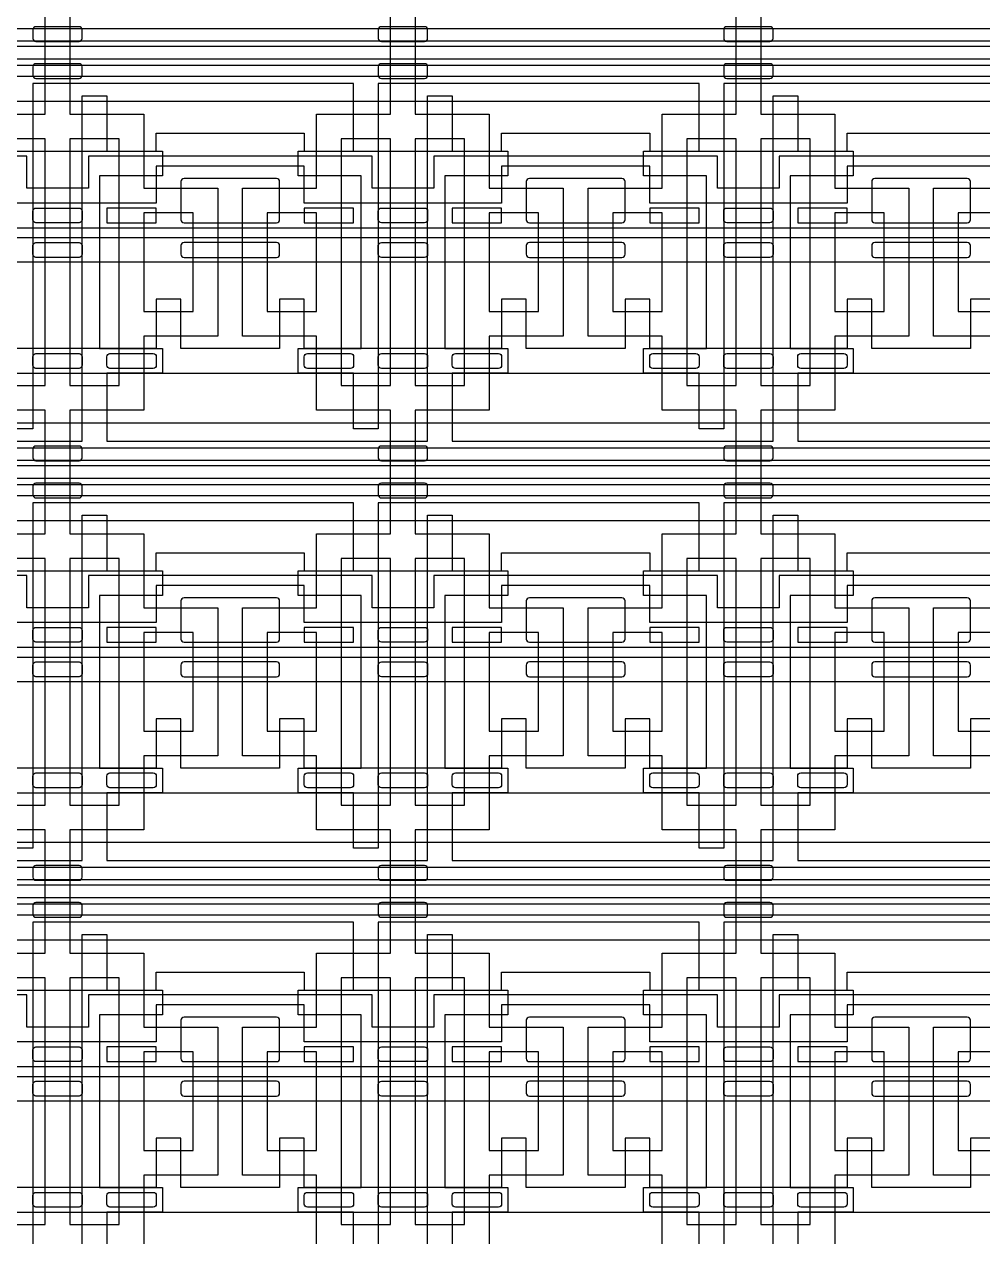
# Model space of a CAD drawing. Extents: x 0 to 194465, y -118660 to 40475.
# Drawn here: x 31877 to 35762, y 13273 to 18188 of the extents above; entities that cross this region are included whole.
import ezdxf

# ---------------------------------------------------------------- set-up
doc = ezdxf.new("R2010")
doc.units = 13
for name, color, linetype in [('Control 1 - Push up', 6, 'Continuous'), ('Control 2 - Push down', 1, 'Continuous'), ('Flow', 5, 'Continuous')]:
    doc.layers.add(name, color=color, linetype=linetype)

msp = doc.modelspace()

# ---------------------------------------------------------------- linework, layer by layer
at = {"layer": 'Control 1 - Push up'}
for points in [[(18462.498876, 16773.1072), (41962.498876, 16773.1072), (41962.498876, 18270.606938), (18462.498876, 18270.606938)], [(18362.498876, 18170.606938), (41862.498876, 18170.606938)], [(18262.498876, 18120.606938), (41762.498876, 18120.606938), (41762.498876, 17223.1072), (18262.498876, 17223.1072)], [(18162.498876, 17323.106938), (41662.498876, 17323.1072), (41662.498876, 18020.606938), (18162.498876, 18020.606938)], [(18062.498876, 17363.106939), (41562.498876, 17363.107199), (41562.498876, 17976.067922), (18062.498876, 17976.067922)], [(17962.498876, 17876.067922), (41462.498876, 17876.067922)], [(27412.498876, 17673.1072), (28212.498876, 17673.1072), (28212.498876, 17746.1072), (28812.498876, 17746.1072), (28812.498876, 17673.1072), (29612.498876, 17673.1072), (29612.498876, 17746.1072), (30212.498876, 17746.1072), (30212.498876, 17673.1072), (31012.498876, 17673.1072), (31012.498876, 17746.1072), (31612.498876, 17746.1072), (31612.498876, 17673.1072), (32412.498876, 17673.1072), (32412.498876, 17746.1072), (33012.498876, 17746.1072), (33012.498876, 17673.1072), (33812.498876, 17673.1072), (33812.498876, 17746.1072), (34412.498876, 17746.1072), (34412.498876, 17673.1072), (35212.498876, 17673.1072), (35212.498876, 17746.1072), (35812.498876, 17746.1072)], [(36087.498876, 17653.1072), (34937.498876, 17653.1072), (34937.498876, 17523.1072), (34687.498876, 17523.1072), (34687.498876, 17653.1072), (33537.498876, 17653.1072), (33537.498876, 17523.1072), (33287.498876, 17523.1072), (33287.498876, 17653.1072), (32137.498876, 17653.1072), (32137.498876, 17523.1072), (31887.498876, 17523.1072), (31887.498876, 17653.1072), (30737.498876, 17653.1072)], [(35812.498876, 17613.1072), (35212.498876, 17613.1072), (35212.498876, 17463.1072), (34412.498876, 17463.1072), (34412.498876, 17613.1072), (33812.498876, 17613.1072), (33812.498876, 17463.1072), (33012.498876, 17463.1072), (33012.498876, 17613.1072), (32412.498876, 17613.1072), (32412.498876, 17463.1072), (31612.498876, 17463.1072), (31612.498876, 17613.1072), (31012.498876, 17613.1072), (31012.498876, 17463.1072), (30212.498876, 17463.1072), (30212.498876, 17613.1072), (29612.498876, 17613.1072), (29612.498876, 17463.1072), (28812.498876, 17463.1072), (28812.498876, 17613.1072), (28212.498876, 17613.1072), (28212.498876, 17463.1072), (27412.498876, 17463.1072)], [(35812.498876, 17073.1072), (35712.498876, 17073.1072), (35712.498876, 16873.1072), (35312.498876, 16873.1072), (35312.498876, 17073.1072), (35212.498876, 17073.1072), (35212.498876, 16873.1072), (34412.498876, 16873.1072), (34412.498876, 17073.1072), (34312.498876, 17073.1072), (34312.498876, 16873.1072), (33912.498876, 16873.1072), (33912.498876, 17073.1072), (33812.498876, 17073.1072), (33812.498876, 16873.1072), (33012.498876, 16873.1072), (33012.498876, 17073.1072), (32912.498876, 17073.1072), (32912.498876, 16873.1072), (32512.498876, 16873.1072), (32512.498876, 17073.1072), (32412.498876, 17073.1072), (32412.498876, 16873.1072), (31612.498876, 16873.1072)], [(18462.498876, 15073.1072), (41962.498876, 15073.1072), (41962.498876, 16570.606938), (18462.498876, 16570.606938)], [(18362.498876, 16470.606938), (41862.498876, 16470.606938)], [(18262.498876, 16420.606938), (41762.498876, 16420.606938), (41762.498876, 15523.1072), (18262.498876, 15523.1072)], [(18162.498876, 15623.106938), (41662.498876, 15623.1072), (41662.498876, 16320.606938), (18162.498876, 16320.606938)], [(18062.498876, 15663.106939), (41562.498876, 15663.107199), (41562.498876, 16276.067922), (18062.498876, 16276.067922)], [(17962.498876, 16176.067922), (41462.498876, 16176.067922)], [(27412.498876, 15973.1072), (28212.498876, 15973.1072), (28212.498876, 16046.1072), (28812.498876, 16046.1072), (28812.498876, 15973.1072), (29612.498876, 15973.1072), (29612.498876, 16046.1072), (30212.498876, 16046.1072), (30212.498876, 15973.1072), (31012.498876, 15973.1072), (31012.498876, 16046.1072), (31612.498876, 16046.1072), (31612.498876, 15973.1072), (32412.498876, 15973.1072), (32412.498876, 16046.1072), (33012.498876, 16046.1072), (33012.498876, 15973.1072), (33812.498876, 15973.1072), (33812.498876, 16046.1072), (34412.498876, 16046.1072), (34412.498876, 15973.1072), (35212.498876, 15973.1072), (35212.498876, 16046.1072), (35812.498876, 16046.1072)], [(36087.498876, 15953.1072), (34937.498876, 15953.1072), (34937.498876, 15823.1072), (34687.498876, 15823.1072), (34687.498876, 15953.1072), (33537.498876, 15953.1072), (33537.498876, 15823.1072), (33287.498876, 15823.1072), (33287.498876, 15953.1072), (32137.498876, 15953.1072), (32137.498876, 15823.1072), (31887.498876, 15823.1072), (31887.498876, 15953.1072), (30737.498876, 15953.1072)], [(35812.498876, 15913.1072), (35212.498876, 15913.1072), (35212.498876, 15763.1072), (34412.498876, 15763.1072), (34412.498876, 15913.1072), (33812.498876, 15913.1072), (33812.498876, 15763.1072), (33012.498876, 15763.1072), (33012.498876, 15913.1072), (32412.498876, 15913.1072), (32412.498876, 15763.1072), (31612.498876, 15763.1072), (31612.498876, 15913.1072), (31012.498876, 15913.1072), (31012.498876, 15763.1072), (30212.498876, 15763.1072), (30212.498876, 15913.1072), (29612.498876, 15913.1072), (29612.498876, 15763.1072), (28812.498876, 15763.1072), (28812.498876, 15913.1072), (28212.498876, 15913.1072), (28212.498876, 15763.1072), (27412.498876, 15763.1072)], [(35812.498876, 15373.1072), (35712.498876, 15373.1072), (35712.498876, 15173.1072), (35312.498876, 15173.1072), (35312.498876, 15373.1072), (35212.498876, 15373.1072), (35212.498876, 15173.1072), (34412.498876, 15173.1072), (34412.498876, 15373.1072), (34312.498876, 15373.1072), (34312.498876, 15173.1072), (33912.498876, 15173.1072), (33912.498876, 15373.1072), (33812.498876, 15373.1072), (33812.498876, 15173.1072), (33012.498876, 15173.1072), (33012.498876, 15373.1072), (32912.498876, 15373.1072), (32912.498876, 15173.1072), (32512.498876, 15173.1072), (32512.498876, 15373.1072), (32412.498876, 15373.1072), (32412.498876, 15173.1072), (31612.498876, 15173.1072)], [(18462.498876, 13373.1072), (41962.498876, 13373.1072), (41962.498876, 14870.606938), (18462.498876, 14870.606938)], [(18362.498876, 14770.606938), (41862.498876, 14770.606938)], [(18262.498876, 14720.606938), (41762.498876, 14720.606938), (41762.498876, 13823.1072), (18262.498876, 13823.1072)], [(18162.498876, 13923.106938), (41662.498876, 13923.1072), (41662.498876, 14620.606938), (18162.498876, 14620.606938)], [(18062.498876, 13963.106939), (41562.498876, 13963.107199), (41562.498876, 14576.067922), (18062.498876, 14576.067922)], [(17962.498876, 14476.067922), (41462.498876, 14476.067922)], [(27412.498876, 14273.1072), (28212.498876, 14273.1072), (28212.498876, 14346.1072), (28812.498876, 14346.1072), (28812.498876, 14273.1072), (29612.498876, 14273.1072), (29612.498876, 14346.1072), (30212.498876, 14346.1072), (30212.498876, 14273.1072), (31012.498876, 14273.1072), (31012.498876, 14346.1072), (31612.498876, 14346.1072), (31612.498876, 14273.1072), (32412.498876, 14273.1072), (32412.498876, 14346.1072), (33012.498876, 14346.1072), (33012.498876, 14273.1072), (33812.498876, 14273.1072), (33812.498876, 14346.1072), (34412.498876, 14346.1072), (34412.498876, 14273.1072), (35212.498876, 14273.1072), (35212.498876, 14346.1072), (35812.498876, 14346.1072)], [(35812.498876, 14213.1072), (35212.498876, 14213.1072), (35212.498876, 14063.1072), (34412.498876, 14063.1072), (34412.498876, 14213.1072), (33812.498876, 14213.1072), (33812.498876, 14063.1072), (33012.498876, 14063.1072), (33012.498876, 14213.1072), (32412.498876, 14213.1072), (32412.498876, 14063.1072), (31612.498876, 14063.1072), (31612.498876, 14213.1072), (31012.498876, 14213.1072), (31012.498876, 14063.1072), (30212.498876, 14063.1072), (30212.498876, 14213.1072), (29612.498876, 14213.1072), (29612.498876, 14063.1072), (28812.498876, 14063.1072), (28812.498876, 14213.1072), (28212.498876, 14213.1072), (28212.498876, 14063.1072), (27412.498876, 14063.1072)], [(36087.498876, 14253.1072), (34937.498876, 14253.1072), (34937.498876, 14123.1072), (34687.498876, 14123.1072), (34687.498876, 14253.1072), (33537.498876, 14253.1072), (33537.498876, 14123.1072), (33287.498876, 14123.1072), (33287.498876, 14253.1072), (32137.498876, 14253.1072), (32137.498876, 14123.1072), (31887.498876, 14123.1072), (31887.498876, 14253.1072), (30737.498876, 14253.1072)], [(35812.498876, 13673.1072), (35712.498876, 13673.1072), (35712.498876, 13473.1072), (35312.498876, 13473.1072), (35312.498876, 13673.1072), (35212.498876, 13673.1072), (35212.498876, 13473.1072), (34412.498876, 13473.1072), (34412.498876, 13673.1072), (34312.498876, 13673.1072), (34312.498876, 13473.1072), (33912.498876, 13473.1072), (33912.498876, 13673.1072), (33812.498876, 13673.1072), (33812.498876, 13473.1072), (33012.498876, 13473.1072), (33012.498876, 13673.1072), (32912.498876, 13673.1072), (32912.498876, 13473.1072), (32512.498876, 13473.1072), (32512.498876, 13673.1072), (32412.498876, 13673.1072), (32412.498876, 13473.1072), (31612.498876, 13473.1072)]]:
    msp.add_lwpolyline(points, dxfattribs=at)
for points in [[(32912.498876, 17550.6072, 0.414214), (32899.998876, 17563.1072), (32524.998876, 17563.1072, 0.414214), (32512.498876, 17550.6072), (32512.498876, 17395.6072, 0.414214), (32524.998876, 17383.1072), (32899.998876, 17383.1072, 0.414214), (32912.498876, 17395.6072)], [(34312.498876, 17550.6072, 0.414214), (34299.998876, 17563.1072), (33924.998876, 17563.1072, 0.414214), (33912.498876, 17550.6072), (33912.498876, 17395.6072, 0.414214), (33924.998876, 17383.1072), (34299.998876, 17383.1072, 0.414214), (34312.498876, 17395.6072)], [(35712.498876, 17550.6072, 0.414214), (35699.998876, 17563.1072), (35324.998876, 17563.1072, 0.414214), (35312.498876, 17550.6072), (35312.498876, 17395.6072, 0.414214), (35324.998876, 17383.1072), (35699.998876, 17383.1072, 0.414214), (35712.498876, 17395.6072)], [(31924.998876, 17383.1072, -0.414214), (31912.498876, 17395.6072), (31912.498876, 17430.6072, -0.414214), (31924.998876, 17443.1072), (32099.998876, 17443.1072, -0.414214), (32112.498876, 17430.6072), (32112.498876, 17395.6072, -0.414214), (32099.998876, 17383.1072)], [(33324.998876, 17383.1072, -0.414214), (33312.498876, 17395.6072), (33312.498876, 17430.6072, -0.414214), (33324.998876, 17443.1072), (33499.998876, 17443.1072, -0.414214), (33512.498876, 17430.6072), (33512.498876, 17395.6072, -0.414214), (33499.998876, 17383.1072)], [(34724.998876, 17383.1072, -0.414214), (34712.498876, 17395.6072), (34712.498876, 17430.6072, -0.414214), (34724.998876, 17443.1072), (34899.998876, 17443.1072, -0.414214), (34912.498876, 17430.6072), (34912.498876, 17395.6072, -0.414214), (34899.998876, 17383.1072)], [(31924.998876, 17243.1072, -0.414214), (31912.498876, 17255.6072), (31912.498876, 17290.6072, -0.414214), (31924.998876, 17303.1072), (32099.998876, 17303.1072, -0.414214), (32112.498876, 17290.6072), (32112.498876, 17255.6072, -0.414214), (32099.998876, 17243.1072)], [(32524.998876, 17243.1072), (32899.998876, 17243.1072, 0.414214), (32912.498876, 17255.6072), (32912.498876, 17290.6072, 0.414214), (32899.998876, 17303.1072), (32524.998876, 17303.1072, 0.414214), (32512.498876, 17290.6072), (32512.498876, 17255.6072, 0.414214)], [(33324.998876, 17243.1072, -0.414214), (33312.498876, 17255.6072), (33312.498876, 17290.6072, -0.414214), (33324.998876, 17303.1072), (33499.998876, 17303.1072, -0.414214), (33512.498876, 17290.6072), (33512.498876, 17255.6072, -0.414214), (33499.998876, 17243.1072)], [(33924.998876, 17243.1072), (34299.998876, 17243.1072, 0.414214), (34312.498876, 17255.6072), (34312.498876, 17290.6072, 0.414214), (34299.998876, 17303.1072), (33924.998876, 17303.1072, 0.414214), (33912.498876, 17290.6072), (33912.498876, 17255.6072, 0.414214)], [(34724.998876, 17243.1072, -0.414214), (34712.498876, 17255.6072), (34712.498876, 17290.6072, -0.414214), (34724.998876, 17303.1072), (34899.998876, 17303.1072, -0.414214), (34912.498876, 17290.6072), (34912.498876, 17255.6072, -0.414214), (34899.998876, 17243.1072)], [(35324.998876, 17243.1072), (35699.998876, 17243.1072, 0.414214), (35712.498876, 17255.6072), (35712.498876, 17290.6072, 0.414214), (35699.998876, 17303.1072), (35324.998876, 17303.1072, 0.414214), (35312.498876, 17290.6072), (35312.498876, 17255.6072, 0.414214)], [(31924.998876, 16793.1072, -0.414214), (31912.498876, 16805.6072), (31912.498876, 16840.6072, -0.414214), (31924.998876, 16853.1072), (32099.998876, 16853.1072, -0.414214), (32112.498876, 16840.6072), (32112.498876, 16805.6072, -0.414214), (32099.998876, 16793.1072)], [(32224.998876, 16793.1072, -0.414214), (32212.498876, 16805.6072), (32212.498876, 16840.6072, -0.414214), (32224.998876, 16853.1072), (32399.998876, 16853.1072, -0.414214), (32412.498876, 16840.6072), (32412.498876, 16805.6072, -0.414214), (32399.998876, 16793.1072)], [(33024.998876, 16793.1072, -0.414214), (33012.498876, 16805.6072), (33012.498876, 16840.6072, -0.414214), (33024.998876, 16853.1072), (33199.998876, 16853.1072, -0.414214), (33212.498876, 16840.6072), (33212.498876, 16805.6072, -0.414214), (33199.998876, 16793.1072)], [(33324.998876, 16793.1072, -0.414214), (33312.498876, 16805.6072), (33312.498876, 16840.6072, -0.414214), (33324.998876, 16853.1072), (33499.998876, 16853.1072, -0.414214), (33512.498876, 16840.6072), (33512.498876, 16805.6072, -0.414214), (33499.998876, 16793.1072)], [(33624.998876, 16793.1072, -0.414214), (33612.498876, 16805.6072), (33612.498876, 16840.6072, -0.414214), (33624.998876, 16853.1072), (33799.998876, 16853.1072, -0.414214), (33812.498876, 16840.6072), (33812.498876, 16805.6072, -0.414214), (33799.998876, 16793.1072)], [(34424.998876, 16793.1072, -0.414214), (34412.498876, 16805.6072), (34412.498876, 16840.6072, -0.414214), (34424.998876, 16853.1072), (34599.998876, 16853.1072, -0.414214), (34612.498876, 16840.6072), (34612.498876, 16805.6072, -0.414214), (34599.998876, 16793.1072)], [(34724.998876, 16793.1072, -0.414214), (34712.498876, 16805.6072), (34712.498876, 16840.6072, -0.414214), (34724.998876, 16853.1072), (34899.998876, 16853.1072, -0.414214), (34912.498876, 16840.6072), (34912.498876, 16805.6072, -0.414214), (34899.998876, 16793.1072)], [(35024.998876, 16793.1072, -0.414214), (35012.498876, 16805.6072), (35012.498876, 16840.6072, -0.414214), (35024.998876, 16853.1072), (35199.998876, 16853.1072, -0.414214), (35212.498876, 16840.6072), (35212.498876, 16805.6072, -0.414214), (35199.998876, 16793.1072)], [(32912.498876, 15850.6072, 0.414214), (32899.998876, 15863.1072), (32524.998876, 15863.1072, 0.414214), (32512.498876, 15850.6072), (32512.498876, 15695.6072, 0.414214), (32524.998876, 15683.1072), (32899.998876, 15683.1072, 0.414214), (32912.498876, 15695.6072)], [(34312.498876, 15850.6072, 0.414214), (34299.998876, 15863.1072), (33924.998876, 15863.1072, 0.414214), (33912.498876, 15850.6072), (33912.498876, 15695.6072, 0.414214), (33924.998876, 15683.1072), (34299.998876, 15683.1072, 0.414214), (34312.498876, 15695.6072)], [(35712.498876, 15850.6072, 0.414214), (35699.998876, 15863.1072), (35324.998876, 15863.1072, 0.414214), (35312.498876, 15850.6072), (35312.498876, 15695.6072, 0.414214), (35324.998876, 15683.1072), (35699.998876, 15683.1072, 0.414214), (35712.498876, 15695.6072)], [(31924.998876, 15683.1072, -0.414214), (31912.498876, 15695.6072), (31912.498876, 15730.6072, -0.414214), (31924.998876, 15743.1072), (32099.998876, 15743.1072, -0.414214), (32112.498876, 15730.6072), (32112.498876, 15695.6072, -0.414214), (32099.998876, 15683.1072)], [(33324.998876, 15683.1072, -0.414214), (33312.498876, 15695.6072), (33312.498876, 15730.6072, -0.414214), (33324.998876, 15743.1072), (33499.998876, 15743.1072, -0.414214), (33512.498876, 15730.6072), (33512.498876, 15695.6072, -0.414214), (33499.998876, 15683.1072)], [(34724.998876, 15683.1072, -0.414214), (34712.498876, 15695.6072), (34712.498876, 15730.6072, -0.414214), (34724.998876, 15743.1072), (34899.998876, 15743.1072, -0.414214), (34912.498876, 15730.6072), (34912.498876, 15695.6072, -0.414214), (34899.998876, 15683.1072)], [(31924.998876, 15543.1072, -0.414214), (31912.498876, 15555.6072), (31912.498876, 15590.6072, -0.414214), (31924.998876, 15603.1072), (32099.998876, 15603.1072, -0.414214), (32112.498876, 15590.6072), (32112.498876, 15555.6072, -0.414214), (32099.998876, 15543.1072)], [(32524.998876, 15543.1072), (32899.998876, 15543.1072, 0.414214), (32912.498876, 15555.6072), (32912.498876, 15590.6072, 0.414214), (32899.998876, 15603.1072), (32524.998876, 15603.1072, 0.414214), (32512.498876, 15590.6072), (32512.498876, 15555.6072, 0.414214)], [(33324.998876, 15543.1072, -0.414214), (33312.498876, 15555.6072), (33312.498876, 15590.6072, -0.414214), (33324.998876, 15603.1072), (33499.998876, 15603.1072, -0.414214), (33512.498876, 15590.6072), (33512.498876, 15555.6072, -0.414214), (33499.998876, 15543.1072)], [(33924.998876, 15543.1072), (34299.998876, 15543.1072, 0.414214), (34312.498876, 15555.6072), (34312.498876, 15590.6072, 0.414214), (34299.998876, 15603.1072), (33924.998876, 15603.1072, 0.414214), (33912.498876, 15590.6072), (33912.498876, 15555.6072, 0.414214)], [(34724.998876, 15543.1072, -0.414214), (34712.498876, 15555.6072), (34712.498876, 15590.6072, -0.414214), (34724.998876, 15603.1072), (34899.998876, 15603.1072, -0.414214), (34912.498876, 15590.6072), (34912.498876, 15555.6072, -0.414214), (34899.998876, 15543.1072)], [(35324.998876, 15543.1072), (35699.998876, 15543.1072, 0.414214), (35712.498876, 15555.6072), (35712.498876, 15590.6072, 0.414214), (35699.998876, 15603.1072), (35324.998876, 15603.1072, 0.414214), (35312.498876, 15590.6072), (35312.498876, 15555.6072, 0.414214)], [(31924.998876, 15093.1072, -0.414214), (31912.498876, 15105.6072), (31912.498876, 15140.6072, -0.414214), (31924.998876, 15153.1072), (32099.998876, 15153.1072, -0.414214), (32112.498876, 15140.6072), (32112.498876, 15105.6072, -0.414214), (32099.998876, 15093.1072)], [(32224.998876, 15093.1072, -0.414214), (32212.498876, 15105.6072), (32212.498876, 15140.6072, -0.414214), (32224.998876, 15153.1072), (32399.998876, 15153.1072, -0.414214), (32412.498876, 15140.6072), (32412.498876, 15105.6072, -0.414214), (32399.998876, 15093.1072)], [(33024.998876, 15093.1072, -0.414214), (33012.498876, 15105.6072), (33012.498876, 15140.6072, -0.414214), (33024.998876, 15153.1072), (33199.998876, 15153.1072, -0.414214), (33212.498876, 15140.6072), (33212.498876, 15105.6072, -0.414214), (33199.998876, 15093.1072)], [(33324.998876, 15093.1072, -0.414214), (33312.498876, 15105.6072), (33312.498876, 15140.6072, -0.414214), (33324.998876, 15153.1072), (33499.998876, 15153.1072, -0.414214), (33512.498876, 15140.6072), (33512.498876, 15105.6072, -0.414214), (33499.998876, 15093.1072)], [(33624.998876, 15093.1072, -0.414214), (33612.498876, 15105.6072), (33612.498876, 15140.6072, -0.414214), (33624.998876, 15153.1072), (33799.998876, 15153.1072, -0.414214), (33812.498876, 15140.6072), (33812.498876, 15105.6072, -0.414214), (33799.998876, 15093.1072)], [(34424.998876, 15093.1072, -0.414214), (34412.498876, 15105.6072), (34412.498876, 15140.6072, -0.414214), (34424.998876, 15153.1072), (34599.998876, 15153.1072, -0.414214), (34612.498876, 15140.6072), (34612.498876, 15105.6072, -0.414214), (34599.998876, 15093.1072)], [(34724.998876, 15093.1072, -0.414214), (34712.498876, 15105.6072), (34712.498876, 15140.6072, -0.414214), (34724.998876, 15153.1072), (34899.998876, 15153.1072, -0.414214), (34912.498876, 15140.6072), (34912.498876, 15105.6072, -0.414214), (34899.998876, 15093.1072)], [(35024.998876, 15093.1072, -0.414214), (35012.498876, 15105.6072), (35012.498876, 15140.6072, -0.414214), (35024.998876, 15153.1072), (35199.998876, 15153.1072, -0.414214), (35212.498876, 15140.6072), (35212.498876, 15105.6072, -0.414214), (35199.998876, 15093.1072)], [(32912.498876, 14150.6072, 0.414214), (32899.998876, 14163.1072), (32524.998876, 14163.1072, 0.414214), (32512.498876, 14150.6072), (32512.498876, 13995.6072, 0.414214), (32524.998876, 13983.1072), (32899.998876, 13983.1072, 0.414214), (32912.498876, 13995.6072)], [(34312.498876, 14150.6072, 0.414214), (34299.998876, 14163.1072), (33924.998876, 14163.1072, 0.414214), (33912.498876, 14150.6072), (33912.498876, 13995.6072, 0.414214), (33924.998876, 13983.1072), (34299.998876, 13983.1072, 0.414214), (34312.498876, 13995.6072)], [(35712.498876, 14150.6072, 0.414214), (35699.998876, 14163.1072), (35324.998876, 14163.1072, 0.414214), (35312.498876, 14150.6072), (35312.498876, 13995.6072, 0.414214), (35324.998876, 13983.1072), (35699.998876, 13983.1072, 0.414214), (35712.498876, 13995.6072)], [(31924.998876, 13983.1072, -0.414214), (31912.498876, 13995.6072), (31912.498876, 14030.6072, -0.414214), (31924.998876, 14043.1072), (32099.998876, 14043.1072, -0.414214), (32112.498876, 14030.6072), (32112.498876, 13995.6072, -0.414214), (32099.998876, 13983.1072)], [(33324.998876, 13983.1072, -0.414214), (33312.498876, 13995.6072), (33312.498876, 14030.6072, -0.414214), (33324.998876, 14043.1072), (33499.998876, 14043.1072, -0.414214), (33512.498876, 14030.6072), (33512.498876, 13995.6072, -0.414214), (33499.998876, 13983.1072)], [(34724.998876, 13983.1072, -0.414214), (34712.498876, 13995.6072), (34712.498876, 14030.6072, -0.414214), (34724.998876, 14043.1072), (34899.998876, 14043.1072, -0.414214), (34912.498876, 14030.6072), (34912.498876, 13995.6072, -0.414214), (34899.998876, 13983.1072)], [(31924.998876, 13843.1072, -0.414214), (31912.498876, 13855.6072), (31912.498876, 13890.6072, -0.414214), (31924.998876, 13903.1072), (32099.998876, 13903.1072, -0.414214), (32112.498876, 13890.6072), (32112.498876, 13855.6072, -0.414214), (32099.998876, 13843.1072)], [(32524.998876, 13843.1072), (32899.998876, 13843.1072, 0.414214), (32912.498876, 13855.6072), (32912.498876, 13890.6072, 0.414214), (32899.998876, 13903.1072), (32524.998876, 13903.1072, 0.414214), (32512.498876, 13890.6072), (32512.498876, 13855.6072, 0.414214)], [(33324.998876, 13843.1072, -0.414214), (33312.498876, 13855.6072), (33312.498876, 13890.6072, -0.414214), (33324.998876, 13903.1072), (33499.998876, 13903.1072, -0.414214), (33512.498876, 13890.6072), (33512.498876, 13855.6072, -0.414214), (33499.998876, 13843.1072)], [(33924.998876, 13843.1072), (34299.998876, 13843.1072, 0.414214), (34312.498876, 13855.6072), (34312.498876, 13890.6072, 0.414214), (34299.998876, 13903.1072), (33924.998876, 13903.1072, 0.414214), (33912.498876, 13890.6072), (33912.498876, 13855.6072, 0.414214)], [(34724.998876, 13843.1072, -0.414214), (34712.498876, 13855.6072), (34712.498876, 13890.6072, -0.414214), (34724.998876, 13903.1072), (34899.998876, 13903.1072, -0.414214), (34912.498876, 13890.6072), (34912.498876, 13855.6072, -0.414214), (34899.998876, 13843.1072)], [(35324.998876, 13843.1072), (35699.998876, 13843.1072, 0.414214), (35712.498876, 13855.6072), (35712.498876, 13890.6072, 0.414214), (35699.998876, 13903.1072), (35324.998876, 13903.1072, 0.414214), (35312.498876, 13890.6072), (35312.498876, 13855.6072, 0.414214)], [(31924.998876, 13393.1072, -0.414214), (31912.498876, 13405.6072), (31912.498876, 13440.6072, -0.414214), (31924.998876, 13453.1072), (32099.998876, 13453.1072, -0.414214), (32112.498876, 13440.6072), (32112.498876, 13405.6072, -0.414214), (32099.998876, 13393.1072)], [(32224.998876, 13393.1072, -0.414214), (32212.498876, 13405.6072), (32212.498876, 13440.6072, -0.414214), (32224.998876, 13453.1072), (32399.998876, 13453.1072, -0.414214), (32412.498876, 13440.6072), (32412.498876, 13405.6072, -0.414214), (32399.998876, 13393.1072)], [(33024.998876, 13393.1072, -0.414214), (33012.498876, 13405.6072), (33012.498876, 13440.6072, -0.414214), (33024.998876, 13453.1072), (33199.998876, 13453.1072, -0.414214), (33212.498876, 13440.6072), (33212.498876, 13405.6072, -0.414214), (33199.998876, 13393.1072)], [(33324.998876, 13393.1072, -0.414214), (33312.498876, 13405.6072), (33312.498876, 13440.6072, -0.414214), (33324.998876, 13453.1072), (33499.998876, 13453.1072, -0.414214), (33512.498876, 13440.6072), (33512.498876, 13405.6072, -0.414214), (33499.998876, 13393.1072)], [(33624.998876, 13393.1072, -0.414214), (33612.498876, 13405.6072), (33612.498876, 13440.6072, -0.414214), (33624.998876, 13453.1072), (33799.998876, 13453.1072, -0.414214), (33812.498876, 13440.6072), (33812.498876, 13405.6072, -0.414214), (33799.998876, 13393.1072)], [(34424.998876, 13393.1072, -0.414214), (34412.498876, 13405.6072), (34412.498876, 13440.6072, -0.414214), (34424.998876, 13453.1072), (34599.998876, 13453.1072, -0.414214), (34612.498876, 13440.6072), (34612.498876, 13405.6072, -0.414214), (34599.998876, 13393.1072)], [(34724.998876, 13393.1072, -0.414214), (34712.498876, 13405.6072), (34712.498876, 13440.6072, -0.414214), (34724.998876, 13453.1072), (34899.998876, 13453.1072, -0.414214), (34912.498876, 13440.6072), (34912.498876, 13405.6072, -0.414214), (34899.998876, 13393.1072)], [(35024.998876, 13393.1072, -0.414214), (35012.498876, 13405.6072), (35012.498876, 13440.6072, -0.414214), (35024.998876, 13453.1072), (35199.998876, 13453.1072, -0.414214), (35212.498876, 13440.6072), (35212.498876, 13405.6072, -0.414214), (35199.998876, 13393.1072)]]:
    msp.add_lwpolyline(points, format="xyb", close=True, dxfattribs=at)
for points in [[(32412.498876, 17443.1072), (32212.498876, 17443.1072), (32212.498876, 17383.1072), (32412.498876, 17383.1072)], [(33212.498876, 17443.1072), (33012.498876, 17443.1072), (33012.498876, 17383.1072), (33212.498876, 17383.1072)], [(33812.498876, 17443.1072), (33612.498876, 17443.1072), (33612.498876, 17383.1072), (33812.498876, 17383.1072)], [(34612.498876, 17443.1072), (34412.498876, 17443.1072), (34412.498876, 17383.1072), (34612.498876, 17383.1072)], [(35212.498876, 17443.1072), (35012.498876, 17443.1072), (35012.498876, 17383.1072), (35212.498876, 17383.1072)], [(32412.498876, 15743.1072), (32212.498876, 15743.1072), (32212.498876, 15683.1072), (32412.498876, 15683.1072)], [(33212.498876, 15743.1072), (33012.498876, 15743.1072), (33012.498876, 15683.1072), (33212.498876, 15683.1072)], [(33812.498876, 15743.1072), (33612.498876, 15743.1072), (33612.498876, 15683.1072), (33812.498876, 15683.1072)], [(34612.498876, 15743.1072), (34412.498876, 15743.1072), (34412.498876, 15683.1072), (34612.498876, 15683.1072)], [(35212.498876, 15743.1072), (35012.498876, 15743.1072), (35012.498876, 15683.1072), (35212.498876, 15683.1072)], [(32412.498876, 14043.1072), (32212.498876, 14043.1072), (32212.498876, 13983.1072), (32412.498876, 13983.1072)], [(33212.498876, 14043.1072), (33012.498876, 14043.1072), (33012.498876, 13983.1072), (33212.498876, 13983.1072)], [(33812.498876, 14043.1072), (33612.498876, 14043.1072), (33612.498876, 13983.1072), (33812.498876, 13983.1072)], [(34612.498876, 14043.1072), (34412.498876, 14043.1072), (34412.498876, 13983.1072), (34612.498876, 13983.1072)], [(35212.498876, 14043.1072), (35012.498876, 14043.1072), (35012.498876, 13983.1072), (35212.498876, 13983.1072)]]:
    msp.add_lwpolyline(points, close=True, dxfattribs=at)
at = {"layer": 'Control 2 - Push down'}
for points in [[(32099.998876, 18178.1072), (31924.998876, 18178.1072, 0.414214), (31912.498876, 18165.6072), (31912.498876, 18130.6072, 0.414214), (31924.998876, 18118.1072), (32099.998876, 18118.1072, 0.414214), (32112.498876, 18130.6072), (32112.498876, 18165.6072, 0.414214)], [(33499.998876, 18178.1072), (33324.998876, 18178.1072, 0.414214), (33312.498876, 18165.6072), (33312.498876, 18130.6072, 0.414214), (33324.998876, 18118.1072), (33499.998876, 18118.1072, 0.414214), (33512.498876, 18130.6072), (33512.498876, 18165.6072, 0.414214)], [(34899.998876, 18178.1072), (34724.998876, 18178.1072, 0.414214), (34712.498876, 18165.6072), (34712.498876, 18130.6072, 0.414214), (34724.998876, 18118.1072), (34899.998876, 18118.1072, 0.414214), (34912.498876, 18130.6072), (34912.498876, 18165.6072, 0.414214)], [(32099.998876, 18028.1072), (31924.998876, 18028.1072, 0.414214), (31912.498876, 18015.6072), (31912.498876, 17980.6072, 0.414214), (31924.998876, 17968.1072), (32099.998876, 17968.1072, 0.414214), (32112.498876, 17980.6072), (32112.498876, 18015.6072, 0.414214)], [(33499.998876, 18028.1072), (33324.998876, 18028.1072, 0.414214), (33312.498876, 18015.6072), (33312.498876, 17980.6072, 0.414214), (33324.998876, 17968.1072), (33499.998876, 17968.1072, 0.414214), (33512.498876, 17980.6072), (33512.498876, 18015.6072, 0.414214)], [(34899.998876, 18028.1072), (34724.998876, 18028.1072, 0.414214), (34712.498876, 18015.6072), (34712.498876, 17980.6072, 0.414214), (34724.998876, 17968.1072), (34899.998876, 17968.1072, 0.414214), (34912.498876, 17980.6072), (34912.498876, 18015.6072, 0.414214)], [(32099.998876, 16478.1072), (31924.998876, 16478.1072, 0.414214), (31912.498876, 16465.6072), (31912.498876, 16430.6072, 0.414214), (31924.998876, 16418.1072), (32099.998876, 16418.1072, 0.414214), (32112.498876, 16430.6072), (32112.498876, 16465.6072, 0.414214)], [(33499.998876, 16478.1072), (33324.998876, 16478.1072, 0.414214), (33312.498876, 16465.6072), (33312.498876, 16430.6072, 0.414214), (33324.998876, 16418.1072), (33499.998876, 16418.1072, 0.414214), (33512.498876, 16430.6072), (33512.498876, 16465.6072, 0.414214)], [(34899.998876, 16478.1072), (34724.998876, 16478.1072, 0.414214), (34712.498876, 16465.6072), (34712.498876, 16430.6072, 0.414214), (34724.998876, 16418.1072), (34899.998876, 16418.1072, 0.414214), (34912.498876, 16430.6072), (34912.498876, 16465.6072, 0.414214)], [(32099.998876, 16328.1072), (31924.998876, 16328.1072, 0.414214), (31912.498876, 16315.6072), (31912.498876, 16280.6072, 0.414214), (31924.998876, 16268.1072), (32099.998876, 16268.1072, 0.414214), (32112.498876, 16280.6072), (32112.498876, 16315.6072, 0.414214)], [(33499.998876, 16328.1072), (33324.998876, 16328.1072, 0.414214), (33312.498876, 16315.6072), (33312.498876, 16280.6072, 0.414214), (33324.998876, 16268.1072), (33499.998876, 16268.1072, 0.414214), (33512.498876, 16280.6072), (33512.498876, 16315.6072, 0.414214)], [(34899.998876, 16328.1072), (34724.998876, 16328.1072, 0.414214), (34712.498876, 16315.6072), (34712.498876, 16280.6072, 0.414214), (34724.998876, 16268.1072), (34899.998876, 16268.1072, 0.414214), (34912.498876, 16280.6072), (34912.498876, 16315.6072, 0.414214)], [(32099.998876, 14778.1072), (31924.998876, 14778.1072, 0.414214), (31912.498876, 14765.6072), (31912.498876, 14730.6072, 0.414214), (31924.998876, 14718.1072), (32099.998876, 14718.1072, 0.414214), (32112.498876, 14730.6072), (32112.498876, 14765.6072, 0.414214)], [(33499.998876, 14778.1072), (33324.998876, 14778.1072, 0.414214), (33312.498876, 14765.6072), (33312.498876, 14730.6072, 0.414214), (33324.998876, 14718.1072), (33499.998876, 14718.1072, 0.414214), (33512.498876, 14730.6072), (33512.498876, 14765.6072, 0.414214)], [(34899.998876, 14778.1072), (34724.998876, 14778.1072, 0.414214), (34712.498876, 14765.6072), (34712.498876, 14730.6072, 0.414214), (34724.998876, 14718.1072), (34899.998876, 14718.1072, 0.414214), (34912.498876, 14730.6072), (34912.498876, 14765.6072, 0.414214)], [(32099.998876, 14628.1072), (31924.998876, 14628.1072, 0.414214), (31912.498876, 14615.6072), (31912.498876, 14580.6072, 0.414214), (31924.998876, 14568.1072), (32099.998876, 14568.1072, 0.414214), (32112.498876, 14580.6072), (32112.498876, 14615.6072, 0.414214)], [(33499.998876, 14628.1072), (33324.998876, 14628.1072, 0.414214), (33312.498876, 14615.6072), (33312.498876, 14580.6072, 0.414214), (33324.998876, 14568.1072), (33499.998876, 14568.1072, 0.414214), (33512.498876, 14580.6072), (33512.498876, 14615.6072, 0.414214)], [(34899.998876, 14628.1072), (34724.998876, 14628.1072, 0.414214), (34712.498876, 14615.6072), (34712.498876, 14580.6072, 0.414214), (34724.998876, 14568.1072), (34899.998876, 14568.1072, 0.414214), (34912.498876, 14580.6072), (34912.498876, 14615.6072, 0.414214)]]:
    msp.add_lwpolyline(points, format="xyb", close=True, dxfattribs=at)
for points in [[(44962.498876, 18098.1072), (19512.498876, 18098.1072)], [(19212.498876, 18048.1072), (44962.498876, 18048.1072)], [(36012.498876, 17948.1072), (34712.498876, 17948.1072), (34712.498876, 16548.1072), (34612.498876, 16548.1072), (34612.498876, 16773.1072), (34387.498876, 16773.1072), (34387.498876, 16873.1072), (34642.498876, 16873.1072), (34642.498876, 17573.1072), (34387.498876, 17573.1072), (34387.498876, 17673.1072), (34612.498876, 17673.1072), (34612.498876, 17948.1072), (33312.498876, 17948.1072), (33312.498876, 16548.1072), (33212.498876, 16548.1072), (33212.498876, 16773.1072), (32987.498876, 16773.1072), (32987.498876, 16873.1072), (33242.498876, 16873.1072), (33242.498876, 17573.1072), (32987.498876, 17573.1072), (32987.498876, 17673.1072), (33212.498876, 17673.1072), (33212.498876, 17948.1072), (31912.498876, 17948.1072), (31912.498876, 16548.1072), (31812.498876, 16548.1072)], [(30812.498876, 16498.1072), (32112.498876, 16498.1072), (32112.498876, 17898.1072), (32212.498876, 17898.1072), (32212.498876, 17673.1072), (32437.498876, 17673.1072), (32437.498876, 17573.1072), (32182.498876, 17573.1072), (32182.498876, 16873.1072), (32437.498876, 16873.1072), (32437.498876, 16773.1072), (32212.498876, 16773.1072), (32212.498876, 16498.1072), (33512.498876, 16498.1072), (33512.498876, 17898.1072), (33612.498876, 17898.1072), (33612.498876, 17673.1072), (33837.498876, 17673.1072), (33837.498876, 17573.1072), (33582.498876, 17573.1072), (33582.498876, 16873.1072), (33837.498876, 16873.1072), (33837.498876, 16773.1072), (33612.498876, 16773.1072), (33612.498876, 16498.1072), (34912.498876, 16498.1072), (34912.498876, 17898.1072), (35012.498876, 17898.1072), (35012.498876, 17673.1072), (35237.498876, 17673.1072), (35237.498876, 17573.1072), (34982.498876, 17573.1072), (34982.498876, 16873.1072), (35237.498876, 16873.1072), (35237.498876, 16773.1072), (35012.498876, 16773.1072), (35012.498876, 16498.1072), (36312.498876, 16498.1072)], [(44962.498876, 16398.1072), (19512.498876, 16398.1072)], [(19212.498876, 16348.1072), (44962.498876, 16348.1072)], [(36012.498876, 16248.1072), (34712.498876, 16248.1072), (34712.498876, 14848.1072), (34612.498876, 14848.1072), (34612.498876, 15073.1072), (34387.498876, 15073.1072), (34387.498876, 15173.1072), (34642.498876, 15173.1072), (34642.498876, 15873.1072), (34387.498876, 15873.1072), (34387.498876, 15973.1072), (34612.498876, 15973.1072), (34612.498876, 16248.1072), (33312.498876, 16248.1072), (33312.498876, 14848.1072), (33212.498876, 14848.1072), (33212.498876, 15073.1072), (32987.498876, 15073.1072), (32987.498876, 15173.1072), (33242.498876, 15173.1072), (33242.498876, 15873.1072), (32987.498876, 15873.1072), (32987.498876, 15973.1072), (33212.498876, 15973.1072), (33212.498876, 16248.1072), (31912.498876, 16248.1072), (31912.498876, 14848.1072), (31812.498876, 14848.1072)], [(30812.498876, 14798.1072), (32112.498876, 14798.1072), (32112.498876, 16198.1072), (32212.498876, 16198.1072), (32212.498876, 15973.1072), (32437.498876, 15973.1072), (32437.498876, 15873.1072), (32182.498876, 15873.1072), (32182.498876, 15173.1072), (32437.498876, 15173.1072), (32437.498876, 15073.1072), (32212.498876, 15073.1072), (32212.498876, 14798.1072), (33512.498876, 14798.1072), (33512.498876, 16198.1072), (33612.498876, 16198.1072), (33612.498876, 15973.1072), (33837.498876, 15973.1072), (33837.498876, 15873.1072), (33582.498876, 15873.1072), (33582.498876, 15173.1072), (33837.498876, 15173.1072), (33837.498876, 15073.1072), (33612.498876, 15073.1072), (33612.498876, 14798.1072), (34912.498876, 14798.1072), (34912.498876, 16198.1072), (35012.498876, 16198.1072), (35012.498876, 15973.1072), (35237.498876, 15973.1072), (35237.498876, 15873.1072), (34982.498876, 15873.1072), (34982.498876, 15173.1072), (35237.498876, 15173.1072), (35237.498876, 15073.1072), (35012.498876, 15073.1072), (35012.498876, 14798.1072), (36312.498876, 14798.1072)], [(44962.498876, 14698.1072), (19512.498876, 14698.1072)], [(19212.498876, 14648.1072), (44962.498876, 14648.1072)], [(33212.498876, 13148.1072), (33212.498876, 13373.1072), (32987.498876, 13373.1072), (32987.498876, 13473.1072), (33242.498876, 13473.1072), (33242.498876, 14173.1072), (32987.498876, 14173.1072), (32987.498876, 14273.1072), (33212.498876, 14273.1072), (33212.498876, 14548.1072), (31912.498876, 14548.1072), (31912.498876, 13148.1072)], [(34612.498876, 13148.1072), (34612.498876, 13373.1072), (34387.498876, 13373.1072), (34387.498876, 13473.1072), (34642.498876, 13473.1072), (34642.498876, 14173.1072), (34387.498876, 14173.1072), (34387.498876, 14273.1072), (34612.498876, 14273.1072), (34612.498876, 14548.1072), (33312.498876, 14548.1072), (33312.498876, 13148.1072)], [(36012.498876, 14548.1072), (34712.498876, 14548.1072), (34712.498876, 13148.1072)], [(32112.498876, 13098.1072), (32112.498876, 14498.1072), (32212.498876, 14498.1072), (32212.498876, 14273.1072), (32437.498876, 14273.1072), (32437.498876, 14173.1072), (32182.498876, 14173.1072), (32182.498876, 13473.1072), (32437.498876, 13473.1072), (32437.498876, 13373.1072), (32212.498876, 13373.1072), (32212.498876, 13098.1072)], [(33512.498876, 13098.1072), (33512.498876, 14498.1072), (33612.498876, 14498.1072), (33612.498876, 14273.1072), (33837.498876, 14273.1072), (33837.498876, 14173.1072), (33582.498876, 14173.1072), (33582.498876, 13473.1072), (33837.498876, 13473.1072), (33837.498876, 13373.1072), (33612.498876, 13373.1072), (33612.498876, 13098.1072)], [(34912.498876, 13098.1072), (34912.498876, 14498.1072), (35012.498876, 14498.1072), (35012.498876, 14273.1072), (35237.498876, 14273.1072), (35237.498876, 14173.1072), (34982.498876, 14173.1072), (34982.498876, 13473.1072), (35237.498876, 13473.1072), (35237.498876, 13373.1072), (35012.498876, 13373.1072), (35012.498876, 13098.1072)]]:
    msp.add_lwpolyline(points, dxfattribs=at)
at = {"layer": 'Flow'}
for points in [[(31662.498876, 17823.1072), (31962.498876, 17823.1072), (31962.498876, 18073.1072), (31962.498876, 18323.1072)], [(32062.498876, 18323.1072), (32062.498876, 18073.1072), (32062.498876, 17823.1072), (32362.498876, 17823.1072), (32362.498876, 17523.1072), (32662.498876, 17523.1072), (32662.498876, 16923.1072), (32362.498876, 16923.1072), (32362.498876, 16623.1072), (32062.498876, 16623.1072), (32062.498876, 16373.1072), (32062.498876, 16123.1072), (32362.498876, 16123.1072), (32362.498876, 15823.1072), (32662.498876, 15823.1072), (32662.498876, 15223.1072), (32362.498876, 15223.1072), (32362.498876, 14923.1072), (32062.498876, 14923.1072), (32062.498876, 14673.1072), (32062.498876, 14423.1072), (32362.498876, 14423.1072), (32362.498876, 14123.1072), (32662.498876, 14123.1072), (32662.498876, 13523.1072), (32362.498876, 13523.1072), (32362.498876, 13223.1072)], [(33062.498876, 13223.1072), (33062.498876, 13523.1072), (32762.498876, 13523.1072), (32762.498876, 14123.1072), (33062.498876, 14123.1072), (33062.498876, 14423.1072), (33362.498876, 14423.1072), (33362.498876, 14673.1072), (33362.498876, 14923.1072), (33062.498876, 14923.1072), (33062.498876, 15223.1072), (32762.498876, 15223.1072), (32762.498876, 15823.1072), (33062.498876, 15823.1072), (33062.498876, 16123.1072), (33362.498876, 16123.1072), (33362.498876, 16373.1072), (33362.498876, 16623.1072), (33062.498876, 16623.1072), (33062.498876, 16923.1072), (32762.498876, 16923.1072), (32762.498876, 17523.1072), (33062.498876, 17523.1072), (33062.498876, 17823.1072), (33362.498876, 17823.1072), (33362.498876, 18073.1072), (33362.498876, 18323.1072)], [(33462.498876, 18323.1072), (33462.498876, 18073.1072), (33462.498876, 17823.1072), (33762.498876, 17823.1072), (33762.498876, 17523.1072), (34062.498876, 17523.1072), (34062.498876, 16923.1072), (33762.498876, 16923.1072), (33762.498876, 16623.1072), (33462.498876, 16623.1072), (33462.498876, 16373.1072), (33462.498876, 16123.1072), (33762.498876, 16123.1072), (33762.498876, 15823.1072), (34062.498876, 15823.1072), (34062.498876, 15223.1072), (33762.498876, 15223.1072), (33762.498876, 14923.1072), (33462.498876, 14923.1072), (33462.498876, 14673.1072), (33462.498876, 14423.1072), (33762.498876, 14423.1072), (33762.498876, 14123.1072), (34062.498876, 14123.1072), (34062.498876, 13523.1072), (33762.498876, 13523.1072), (33762.498876, 13223.1072)], [(34462.498876, 13223.1072), (34462.498876, 13523.1072), (34162.498876, 13523.1072), (34162.498876, 14123.1072), (34462.498876, 14123.1072), (34462.498876, 14423.1072), (34762.498876, 14423.1072), (34762.498876, 14673.1072), (34762.498876, 14923.1072), (34462.498876, 14923.1072), (34462.498876, 15223.1072), (34162.498876, 15223.1072), (34162.498876, 15823.1072), (34462.498876, 15823.1072), (34462.498876, 16123.1072), (34762.498876, 16123.1072), (34762.498876, 16373.1072), (34762.498876, 16623.1072), (34462.498876, 16623.1072), (34462.498876, 16923.1072), (34162.498876, 16923.1072), (34162.498876, 17523.1072), (34462.498876, 17523.1072), (34462.498876, 17823.1072), (34762.498876, 17823.1072), (34762.498876, 18073.1072), (34762.498876, 18323.1072)], [(34862.498876, 18323.1072), (34862.498876, 18073.1072), (34862.498876, 17823.1072), (35162.498876, 17823.1072), (35162.498876, 17523.1072), (35462.498876, 17523.1072), (35462.498876, 16923.1072), (35162.498876, 16923.1072), (35162.498876, 16623.1072), (34862.498876, 16623.1072), (34862.498876, 16373.1072), (34862.498876, 16123.1072), (35162.498876, 16123.1072), (35162.498876, 15823.1072), (35462.498876, 15823.1072), (35462.498876, 15223.1072), (35162.498876, 15223.1072), (35162.498876, 14923.1072), (34862.498876, 14923.1072), (34862.498876, 14673.1072), (34862.498876, 14423.1072), (35162.498876, 14423.1072), (35162.498876, 14123.1072), (35462.498876, 14123.1072), (35462.498876, 13523.1072), (35162.498876, 13523.1072), (35162.498876, 13223.1072)], [(35862.498876, 16923.1072), (35562.498876, 16923.1072), (35562.498876, 17523.1072), (35862.498876, 17523.1072)], [(31662.498876, 16123.1072), (31962.498876, 16123.1072), (31962.498876, 16373.1072), (31962.498876, 16623.1072), (31662.498876, 16623.1072)], [(35862.498876, 15223.1072), (35562.498876, 15223.1072), (35562.498876, 15823.1072), (35862.498876, 15823.1072)], [(31662.498876, 14423.1072), (31962.498876, 14423.1072), (31962.498876, 14673.1072), (31962.498876, 14923.1072), (31662.498876, 14923.1072)], [(35862.498876, 13523.1072), (35562.498876, 13523.1072), (35562.498876, 14123.1072), (35862.498876, 14123.1072)]]:
    msp.add_lwpolyline(points, dxfattribs=at)
for points in [[(31962.498876, 16723.1072), (31962.498876, 17723.1072), (31762.498876, 17723.1072), (31762.498876, 16723.1072)], [(32262.498876, 17723.1072), (32062.498876, 17723.1072), (32062.498876, 16723.1072), (32262.498876, 16723.1072)], [(33362.498876, 16723.1072), (33362.498876, 17723.1072), (33162.498876, 17723.1072), (33162.498876, 16723.1072)], [(33662.498876, 17723.1072), (33462.498876, 17723.1072), (33462.498876, 16723.1072), (33662.498876, 16723.1072)], [(34762.498876, 16723.1072), (34762.498876, 17723.1072), (34562.498876, 17723.1072), (34562.498876, 16723.1072)], [(35062.498876, 17723.1072), (34862.498876, 17723.1072), (34862.498876, 16723.1072), (35062.498876, 16723.1072)], [(32562.498876, 17423.1072), (32362.498876, 17423.1072), (32362.498876, 17023.1072), (32562.498876, 17023.1072)], [(33062.498876, 17023.1072), (33062.498876, 17423.1072), (32862.498876, 17423.1072), (32862.498876, 17023.1072)], [(33962.498876, 17423.1072), (33762.498876, 17423.1072), (33762.498876, 17023.1072), (33962.498876, 17023.1072)], [(34462.498876, 17023.1072), (34462.498876, 17423.1072), (34262.498876, 17423.1072), (34262.498876, 17023.1072)], [(35362.498876, 17423.1072), (35162.498876, 17423.1072), (35162.498876, 17023.1072), (35362.498876, 17023.1072)], [(35862.498876, 17023.1072), (35862.498876, 17423.1072), (35662.498876, 17423.1072), (35662.498876, 17023.1072)], [(31962.498876, 15023.1072), (31962.498876, 16023.1072), (31762.498876, 16023.1072), (31762.498876, 15023.1072)], [(32262.498876, 16023.1072), (32062.498876, 16023.1072), (32062.498876, 15023.1072), (32262.498876, 15023.1072)], [(33362.498876, 15023.1072), (33362.498876, 16023.1072), (33162.498876, 16023.1072), (33162.498876, 15023.1072)], [(33662.498876, 16023.1072), (33462.498876, 16023.1072), (33462.498876, 15023.1072), (33662.498876, 15023.1072)], [(34762.498876, 15023.1072), (34762.498876, 16023.1072), (34562.498876, 16023.1072), (34562.498876, 15023.1072)], [(35062.498876, 16023.1072), (34862.498876, 16023.1072), (34862.498876, 15023.1072), (35062.498876, 15023.1072)], [(32562.498876, 15723.1072), (32362.498876, 15723.1072), (32362.498876, 15323.1072), (32562.498876, 15323.1072)], [(33062.498876, 15323.1072), (33062.498876, 15723.1072), (32862.498876, 15723.1072), (32862.498876, 15323.1072)], [(33962.498876, 15723.1072), (33762.498876, 15723.1072), (33762.498876, 15323.1072), (33962.498876, 15323.1072)], [(34462.498876, 15323.1072), (34462.498876, 15723.1072), (34262.498876, 15723.1072), (34262.498876, 15323.1072)], [(35362.498876, 15723.1072), (35162.498876, 15723.1072), (35162.498876, 15323.1072), (35362.498876, 15323.1072)], [(35862.498876, 15323.1072), (35862.498876, 15723.1072), (35662.498876, 15723.1072), (35662.498876, 15323.1072)], [(31962.498876, 13323.1072), (31962.498876, 14323.1072), (31762.498876, 14323.1072), (31762.498876, 13323.1072)], [(32262.498876, 14323.1072), (32062.498876, 14323.1072), (32062.498876, 13323.1072), (32262.498876, 13323.1072)], [(33362.498876, 13323.1072), (33362.498876, 14323.1072), (33162.498876, 14323.1072), (33162.498876, 13323.1072)], [(33662.498876, 14323.1072), (33462.498876, 14323.1072), (33462.498876, 13323.1072), (33662.498876, 13323.1072)], [(34762.498876, 13323.1072), (34762.498876, 14323.1072), (34562.498876, 14323.1072), (34562.498876, 13323.1072)], [(35062.498876, 14323.1072), (34862.498876, 14323.1072), (34862.498876, 13323.1072), (35062.498876, 13323.1072)], [(32562.498876, 14023.1072), (32362.498876, 14023.1072), (32362.498876, 13623.1072), (32562.498876, 13623.1072)], [(33062.498876, 13623.1072), (33062.498876, 14023.1072), (32862.498876, 14023.1072), (32862.498876, 13623.1072)], [(33962.498876, 14023.1072), (33762.498876, 14023.1072), (33762.498876, 13623.1072), (33962.498876, 13623.1072)], [(34462.498876, 13623.1072), (34462.498876, 14023.1072), (34262.498876, 14023.1072), (34262.498876, 13623.1072)], [(35362.498876, 14023.1072), (35162.498876, 14023.1072), (35162.498876, 13623.1072), (35362.498876, 13623.1072)], [(35862.498876, 13623.1072), (35862.498876, 14023.1072), (35662.498876, 14023.1072), (35662.498876, 13623.1072)]]:
    msp.add_lwpolyline(points, close=True, dxfattribs=at)

doc.saveas('drawing.dxf')
